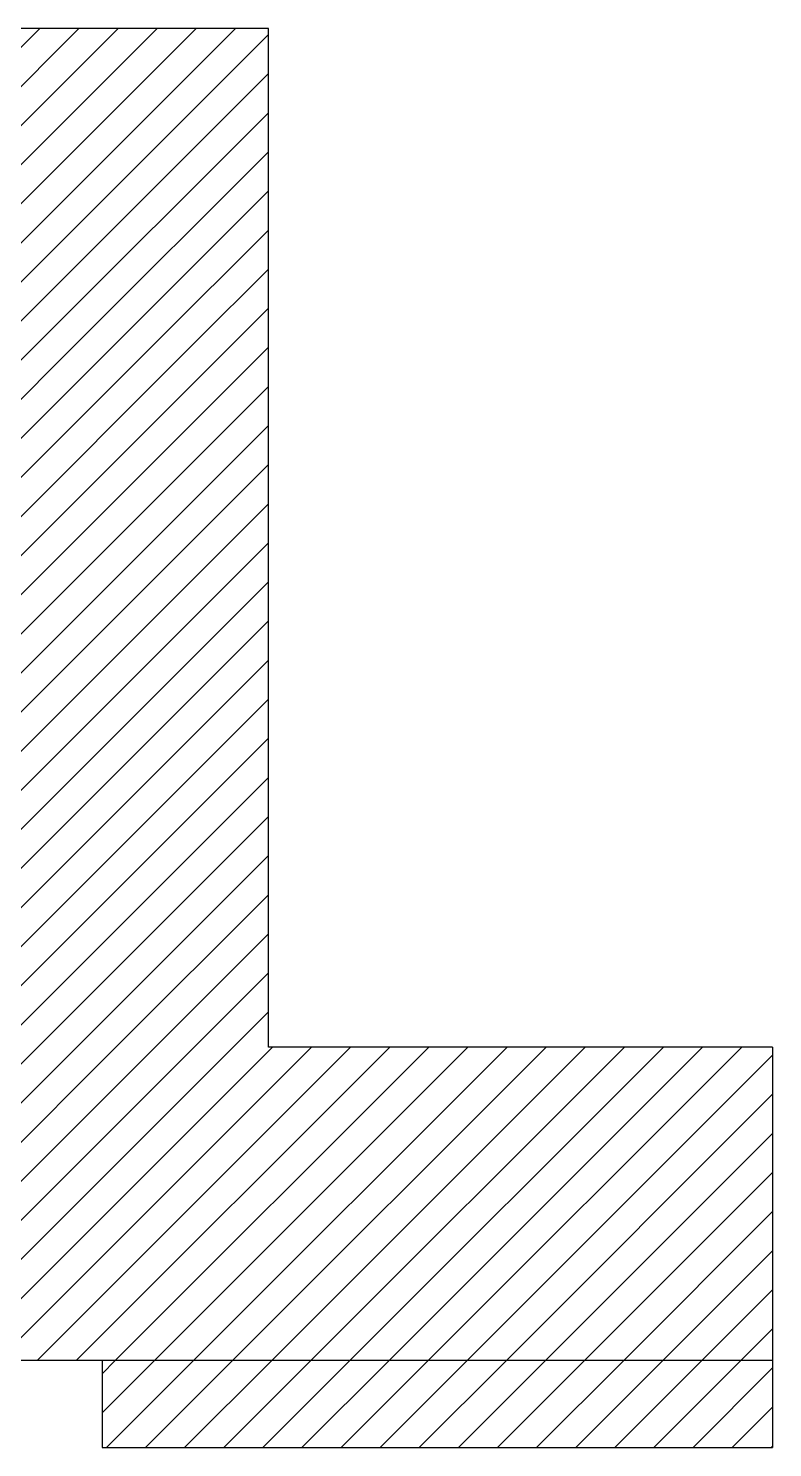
# Model space of a CAD drawing. Header units: millimetres. Extents: x -14819 to 43195, y -10328 to 20814.
# Drawn here: x 18827.6 to 18913, y 480.9 to 643.9 of the extents above; entities that cross this region are included whole.
import ezdxf

# ---------------------------------------------------------------- set-up
doc = ezdxf.new("R2010")
doc.units = ezdxf.units.MM
doc.layers.add('10 - Hachures', color=7, linetype='Continuous', lineweight=18, true_color=0x646464)
doc.layers.add('Mur_coupe', color=7, linetype='Continuous', lineweight=25)

msp = doc.modelspace()

# ---------------------------------------------------------------- hatches: boundary and pattern name
at = {"layer": '10 - Hachures'}
h = msp.add_hatch(dxfattribs=at)
h.set_pattern_fill('ANSI31', color=256, style=0)
h.paths.add_polyline_path([(18855.14, 643.88), (18753.94, 643.88), (18753.94, 607.88), (18855.14, 607.88)], flags=0)
h = msp.add_hatch(dxfattribs=at)
h.set_pattern_fill('ANSI31', color=256, style=0)
h.paths.add_polyline_path([(18855.14, 607.88), (18819.14, 607.88), (18819.14, 526.9), (18855.14, 526.9)], flags=0)
h = msp.add_hatch(dxfattribs=at)
h.set_pattern_fill('ANSI31', color=256, style=0)
h.paths.add_polyline_path([(15861.35, 526.9), (15861.35, 490.9), (15915.71, 490.9), (15915.71, 526.9)], flags=0)
h.paths.add_polyline_path([(16183.21, 526.9), (16183.21, 490.9), (16239.21, 490.9), (16239.21, 526.9)], flags=0)
h.paths.add_polyline_path([(16502.21, 526.9), (16502.21, 490.9), (16876.36, 490.9), (16876.36, 526.9), (16578.83, 526.9)], flags=0)
h.paths.add_polyline_path([(17227.4, 526.9), (17227.4, 490.9), (17485.4, 490.9), (17485.4, 526.9)], flags=0)
h.paths.add_polyline_path([(17863.82, 526.9), (17863.82, 490.9), (18250.92, 490.9), (18250.92, 526.9), (18016.14, 526.9)], flags=0)
h.paths.add_polyline_path([(18416.9, 526.9), (18416.9, 490.9), (18479.78, 490.9), (18479.78, 526.9), (18449.78, 526.9)], flags=0)
h.paths.add_polyline_path([(18740.58, 526.9), (18736.08, 526.9), (18736.08, 490.9), (18913.04, 490.9), (18913.04, 526.9), (18819.14, 526.9)], flags=0)
h = msp.add_hatch(dxfattribs=at)
h.set_pattern_fill('ANSI31', color=256, style=0)
h.paths.add_polyline_path([(18836.04, 490.9), (18836.04, 480.9), (18913.04, 480.9), (18913.04, 490.9)], flags=0)

# ---------------------------------------------------------------- linework, layer by layer
at = {"layer": 'Mur_coupe'}
for p, q in [((18855.14, 643.88), (18753.94, 643.88)), ((18855.14, 526.9), (18855.14, 643.88)), ((18913.04, 526.9), (18855.14, 526.9)), ((18913.04, 526.9), (18913.04, 480.9)), ((18913.04, 490.9), (18416.9, 490.9)), ((18836.04, 490.9), (18836.04, 480.9)), ((18913.04, 490.9), (18836.04, 490.9)), ((18836.04, 480.9), (18913.04, 480.9))]:
    msp.add_line(p, q, dxfattribs=at)

doc.saveas('drawing.dxf')
